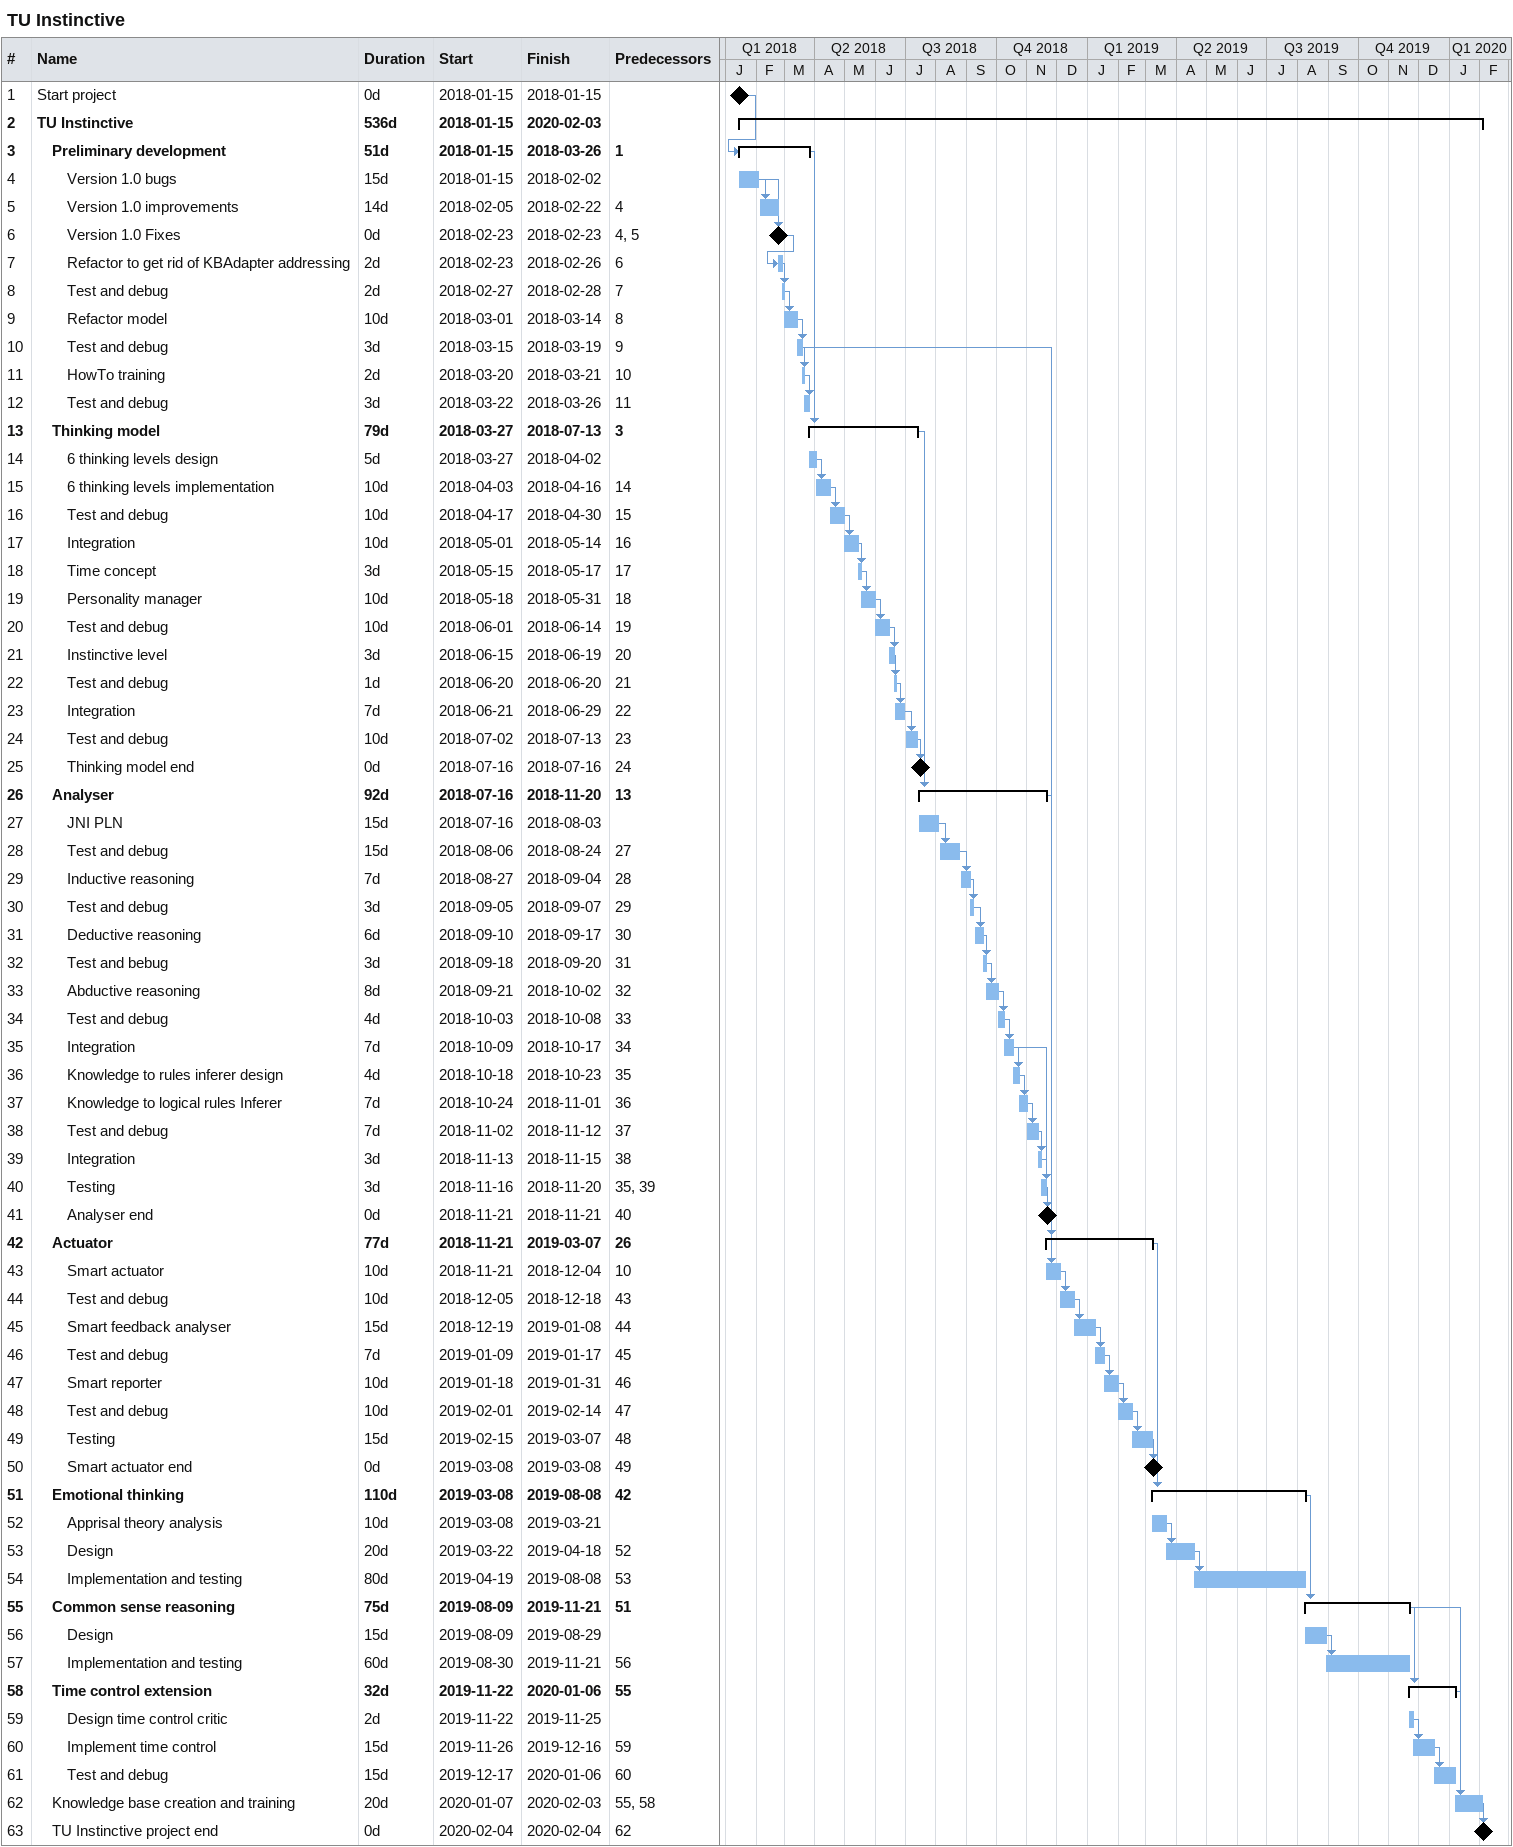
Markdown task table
TU Instinctive

| ID | Level | Task | Duration | Start | Finish | Predecessors |
|---|---|---|---|---|---|---|
| 1 | 1 | Start project | 0d | 2018-01-15 | 2018-01-15 |  |
| 2 | 1 | **TU Instinctive** | 536d | 2018-01-15 | 2020-02-03 |  |
| 3 | 2 | **Preliminary development** | 51d | 2018-01-15 | 2018-03-26 | 1 |
| 4 | 3 | Version 1.0 bugs | 15d | 2018-01-15 | 2018-02-02 |  |
| 5 | 3 | Version 1.0 improvements | 14d | 2018-02-05 | 2018-02-22 | 4 |
| 6 | 3 | Version 1.0 Fixes | 0d | 2018-02-23 | 2018-02-23 | 4, 5 |
| 7 | 3 | Refactor to get rid of KBAdapter addressing | 2d | 2018-02-23 | 2018-02-26 | 6 |
| 8 | 3 | Test and debug | 2d | 2018-02-27 | 2018-02-28 | 7 |
| 9 | 3 | Refactor model | 10d | 2018-03-01 | 2018-03-14 | 8 |
| 10 | 3 | Test and debug | 3d | 2018-03-15 | 2018-03-19 | 9 |
| 11 | 3 | HowTo training | 2d | 2018-03-20 | 2018-03-21 | 10 |
| 12 | 3 | Test and debug | 3d | 2018-03-22 | 2018-03-26 | 11 |
| 13 | 2 | **Thinking model** | 79d | 2018-03-27 | 2018-07-13 | 3 |
| 14 | 3 | 6 thinking levels design | 5d | 2018-03-27 | 2018-04-02 |  |
| 15 | 3 | 6 thinking levels implementation | 10d | 2018-04-03 | 2018-04-16 | 14 |
| 16 | 3 | Test and debug | 10d | 2018-04-17 | 2018-04-30 | 15 |
| 17 | 3 | Integration | 10d | 2018-05-01 | 2018-05-14 | 16 |
| 18 | 3 | Time concept | 3d | 2018-05-15 | 2018-05-17 | 17 |
| 19 | 3 | Personality manager | 10d | 2018-05-18 | 2018-05-31 | 18 |
| 20 | 3 | Test and debug | 10d | 2018-06-01 | 2018-06-14 | 19 |
| 21 | 3 | Instinctive level | 3d | 2018-06-15 | 2018-06-19 | 20 |
| 22 | 3 | Test and debug | 1d | 2018-06-20 | 2018-06-20 | 21 |
| 23 | 3 | Integration | 7d | 2018-06-21 | 2018-06-29 | 22 |
| 24 | 3 | Test and debug | 10d | 2018-07-02 | 2018-07-13 | 23 |
| 25 | 3 | Thinking model end | 0d | 2018-07-16 | 2018-07-16 | 24 |
| 26 | 2 | **Analyser** | 92d | 2018-07-16 | 2018-11-20 | 13 |
| 27 | 3 | JNI PLN | 15d | 2018-07-16 | 2018-08-03 |  |
| 28 | 3 | Test and debug | 15d | 2018-08-06 | 2018-08-24 | 27 |
| 29 | 3 | Inductive reasoning | 7d | 2018-08-27 | 2018-09-04 | 28 |
| 30 | 3 | Test and debug | 3d | 2018-09-05 | 2018-09-07 | 29 |
| 31 | 3 | Deductive reasoning | 6d | 2018-09-10 | 2018-09-17 | 30 |
| 32 | 3 | Test and bebug | 3d | 2018-09-18 | 2018-09-20 | 31 |
| 33 | 3 | Abductive reasoning | 8d | 2018-09-21 | 2018-10-02 | 32 |
| 34 | 3 | Test and debug | 4d | 2018-10-03 | 2018-10-08 | 33 |
| 35 | 3 | Integration | 7d | 2018-10-09 | 2018-10-17 | 34 |
| 36 | 3 | Knowledge to rules inferer design | 4d | 2018-10-18 | 2018-10-23 | 35 |
| 37 | 3 | Knowledge to logical rules Inferer | 7d | 2018-10-24 | 2018-11-01 | 36 |
| 38 | 3 | Test and debug | 7d | 2018-11-02 | 2018-11-12 | 37 |
| 39 | 3 | Integration | 3d | 2018-11-13 | 2018-11-15 | 38 |
| 40 | 3 | Testing | 3d | 2018-11-16 | 2018-11-20 | 35, 39 |
| 41 | 3 | Analyser end | 0d | 2018-11-21 | 2018-11-21 | 40 |
| 42 | 2 | **Actuator** | 77d | 2018-11-21 | 2019-03-07 | 26 |
| 43 | 3 | Smart actuator | 10d | 2018-11-21 | 2018-12-04 | 10 |
| 44 | 3 | Test and debug | 10d | 2018-12-05 | 2018-12-18 | 43 |
| 45 | 3 | Smart feedback analyser | 15d | 2018-12-19 | 2019-01-08 | 44 |
| 46 | 3 | Test and debug | 7d | 2019-01-09 | 2019-01-17 | 45 |
| 47 | 3 | Smart reporter | 10d | 2019-01-18 | 2019-01-31 | 46 |
| 48 | 3 | Test and debug | 10d | 2019-02-01 | 2019-02-14 | 47 |
| 49 | 3 | Testing | 15d | 2019-02-15 | 2019-03-07 | 48 |
| 50 | 3 | Smart actuator end | 0d | 2019-03-08 | 2019-03-08 | 49 |
| 51 | 2 | **Emotional thinking** | 110d | 2019-03-08 | 2019-08-08 | 42 |
| 52 | 3 | Apprisal theory analysis | 10d | 2019-03-08 | 2019-03-21 |  |
| 53 | 3 | Design | 20d | 2019-03-22 | 2019-04-18 | 52 |
| 54 | 3 | Implementation and testing | 80d | 2019-04-19 | 2019-08-08 | 53 |
| 55 | 2 | **Common sense reasoning** | 75d | 2019-08-09 | 2019-11-21 | 51 |
| 56 | 3 | Design | 15d | 2019-08-09 | 2019-08-29 |  |
| 57 | 3 | Implementation and testing | 60d | 2019-08-30 | 2019-11-21 | 56 |
| 58 | 2 | **Time control extension** | 32d | 2019-11-22 | 2020-01-06 | 55 |
| 59 | 3 | Design time control critic | 2d | 2019-11-22 | 2019-11-25 |  |
| 60 | 3 | Implement time control | 15d | 2019-11-26 | 2019-12-16 | 59 |
| 61 | 3 | Test and debug | 15d | 2019-12-17 | 2020-01-06 | 60 |
| 62 | 2 | Knowledge base creation and training | 20d | 2020-01-07 | 2020-02-03 | 55, 58 |
| 63 | 2 | TU Instinctive project end | 0d | 2020-02-04 | 2020-02-04 | 62 |
